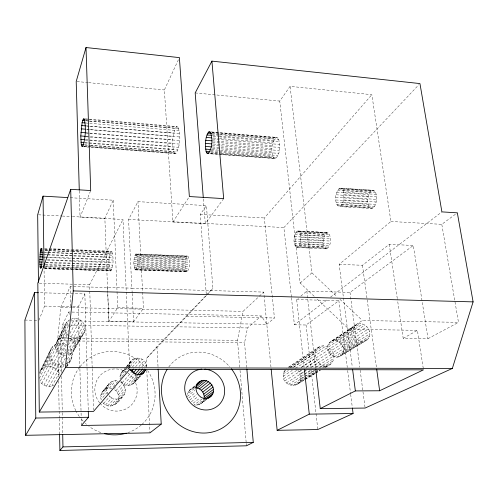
<?xml version="1.0" encoding="UTF-8"?>
<svg xmlns="http://www.w3.org/2000/svg" width="498" height="498" viewBox="0 0 498 498"><rect width="100%" height="100%" fill="white"/><g stroke="black" fill="none" stroke-linecap="round" stroke-linejoin="round"><path stroke-width="0.37" stroke-dasharray="2.49 1.87" d="M325.636 367.244C332.602 365.264 336.555 356.942 332.06 350.841C329.321 346.596 323.295 344.267 318.757 347.087L286.761 368.265M376.525 199.399C376.556 196.268 376.569 192.01 373.425 190.304L339.817 188.163C334.942 192.228 333.928 202.007 338.584 206.527L372.143 208.5C375.43 206.863 376.108 202.698 376.525 199.399L343.857 197.314C343.433 200.594 342.91 204.753 339.729 206.539L338.584 206.527M343.857 197.314C343.857 194.189 344.006 189.962 340.974 188.126M372.143 208.5L370.917 208.481C365.955 204.199 367.038 194.114 372.199 190.336L373.425 190.304M326.875 248.888L325.885 248.763C322.075 244.618 322.511 236.033 326.968 232.51L327.958 232.591C331.861 236.675 331.419 245.446 326.875 248.888L296.366 247.438C292.818 243.099 293.198 234.776 297.412 231.01L326.968 232.51M296.366 247.438L297.287 247.556C301.589 243.864 301.975 235.361 298.339 231.084L297.412 231.01M274.603 158.675L273.601 157.959C270.713 151.703 271.286 142.901 275.886 137.616L276.994 137.411L278.015 138.071C281.003 144.32 280.436 153.309 275.705 158.538L209.87 153.764M318.757 347.087C308.903 353.817 320.214 370.78 330.261 364.474M187.13 271.802L186.52 271.628C184.316 267.003 184.291 260.23 187.348 256.034L187.958 256.171C190.211 260.771 190.248 267.656 187.13 271.802L135.058 269.829C133.315 264.917 133.277 258.543 135.823 253.955L187.348 256.034M284.688 370.363C275.954 390.139 310.926 390.059 297.885 370.226M135.556 269.997C138.158 265.44 138.108 258.979 136.321 254.086L135.823 253.955M110.873 270.912L110.375 270.812C108.327 264.693 108.471 257.074 111.141 251.185L111.639 251.235C113.749 257.329 113.612 265.061 110.873 270.912L43.855 268.609M175.122 153.608L174.288 152.998C171.436 144.775 172.103 134.647 176.248 126.984L177.164 126.579L178.016 127.096C180.992 135.319 180.332 145.665 176.031 153.303L175.122 153.608L83.77 146.748M102.837 402.602C109.647 410.85 118.636 402.826 122.975 396.377C127.625 391.658 125.035 382.887 118.742 381.144M116.37 403.411C120.373 399.296 118.941 391.951 113.955 389.312L115.455 387.581M58.521 376.93L57.805 338.229L60.768 307.366L70.249 286.512L131.926 288.143L132.144 292.743M106.796 389.903C106.435 384.026 112.567 379.277 118.175 380.914L111.757 388.428C105.383 386.504 98.915 393.202 101.1 399.502L107.201 392.312L106.796 389.903L100.714 397.167M61.491 372.566L60.862 340.819L62.412 324.964L68.743 312.009L261.326 315.944L266.797 324.31L271.03 367.649M66.682 366.858C71.214 361.299 75.341 352.217 68.911 346.384M71.002 359.55C66.408 367.954 52.551 365.937 50.161 356.792C47.129 347.585 58.64 339.605 66.545 344.635L54.033 367.773C56.654 369.36 58.808 372.025 59.138 375.143M369.535 336.243C371.813 328.885 362.886 320.407 355.977 324.939L330.429 341.696C322.58 347.741 332.533 361.542 340.719 355.889L366.976 339.985L368.545 338.347L369.535 336.243L343.19 352.329L342.226 354.333L340.719 355.889M366.976 339.985C358.373 345.849 347.809 331.369 355.977 324.939M343.19 352.329C345.463 345.357 336.947 337.339 330.429 341.696M239.775 367.287L237.484 340.339L243.055 311.356L258.723 296.777M246.715 367.518L244.555 342.823L247.475 327.945L261.326 315.944M120.815 380.858C124.892 390.351 140.293 383.46 135.176 374.172M129.717 367.368C127.669 354.713 147.582 355.342 146.393 367.406M121.524 376.961L120.074 378.654C119.252 374.683 122.135 371.477 124.606 368.781M84.411 332.297L82.917 334.619L80.788 336.418L78.186 337.544L68.139 355.18L70.585 354.103L72.59 352.397L84.411 332.297C87.853 324.783 79.63 316.417 71.986 318.714L70.959 320.724M73.997 350.206L74.694 347.704L85.146 329.645M65.456 355.541C59.953 355.553 55.041 350.474 55.764 344.915L64.952 326.557L65.717 323.899L67.236 321.59L68.842 320.258M55.764 344.915L56.492 342.406L65.717 323.899M201.945 399.035L194.127 404.93C198.198 406.051 202.916 403.529 203.875 399.34M194.762 386.579L189.308 390.314L187.36 394.242L196.144 387.102M38.894 320.32L44.577 306.089L44.061 268.926M129.71 368.576L122.981 219.462L80.047 217.24L90.704 190.541M113.233 200.215L117.702 307.714L108.794 321.54L104.866 218.255L113.233 200.215L69.272 197.662M223.664 198.621L205.301 223.727L172.924 222.046L164.377 89.957L179.38 57.612M51.17 348.482L39.94 371.415L41.564 369.342L52.937 346.235M39.261 373.158L50.074 351.109M39.946 373.724L49.732 353.947M41.564 369.342L43.693 367.754L55.259 344.529M56.492 342.406L67.236 321.59M39.323 378.393L50.161 356.792M57.924 340.221L59.941 338.54L69.384 319.816M55.813 347.536L65.014 329.346L64.952 326.557M43.693 367.754L46.177 366.758L57.967 343.471M59.941 338.54L62.387 337.488L69.241 324.08M79.885 368.097L78.254 306.836L84.859 293.938L39.168 292.731M92.18 367.873L89.584 284.707L122.981 219.462M51.344 359.456L40.058 381.505C42.803 385.981 49.016 387.874 53.703 385.421M56.629 350.069L65.892 332.042L65.014 329.346M46.177 366.758L48.854 366.422L60.881 343.128M62.387 337.488L65.057 337.146L68.55 330.442M70.293 327.093L74.831 318.371M41.745 383.597L53.199 361.747M58.148 352.298L67.516 334.413L65.892 332.042M71.065 320.88L266.797 324.31L263.759 292.089L131.833 288.292L128.577 219.481L137.958 201.646L206.421 205.618L212.907 288.336L206.875 295.015M48.854 366.422L51.531 366.771L63.806 343.527M69.876 333.536L77.694 318.82M60.246 354.034L67.199 341.062M43.924 385.203L55.589 363.509M74.694 347.704C75.067 344.118 73.231 340.595 70.224 338.659L80.34 320.009M62.748 355.149L66.477 348.351M68.338 344.952L72.44 337.476L75.323 337.905L78.186 337.544M46.457 386.205L58.359 364.623M56.193 369.367L65.917 351.787M72.303 340.383L82.562 321.857M67.734 351.47L75.323 337.905M73.81 342.587L84.181 324.204M49.153 386.541L61.316 365.009M57.861 371.433L65.443 358.031M67.716 354.01L70.747 348.644M74.632 345.095L85.065 326.875M51.842 386.187L64.672 363.889M67.342 359.245L71.93 351.277M70.585 354.103L80.788 336.418M72.59 352.397L82.917 334.619M66.626 363.951L72.378 354.097M66.539 366.304L72.067 356.917M66.539 366.422L69.259 361.816M172.924 222.046L189.365 196.542M206.253 294.025L200.233 214.445L206.421 205.618M314.188 296.304L300.132 283.032L279.758 101.075L290.085 86.347L371.844 94.688L390.911 221.486L339.169 264.357L352.291 366.995M133.427 321.976L143.443 308.287L137.958 201.646M103.142 390.787L109.292 383.329M101.773 392.654L107.879 385.253M104.966 389.355L111.166 381.854M100.945 394.833L107.026 387.494M107.107 388.452L113.37 380.926M126.548 366.472L131.391 360.689M121.699 372.255L126.299 367.275L120.541 374.172M126.791 366.696L133.134 359.139M126.809 366.709L130.183 362.687M109.423 388.135L115.76 380.609M123.373 370.761L125.415 369.821L127.388 367.487M127.88 366.908L135.269 358.162M119.981 376.364L127.681 367.25M128.167 366.684L129.611 364.978M129.661 367.169L127.669 369.504L125.415 369.821M130.152 366.584L137.616 357.838M122.004 376.401L128.752 368.495M132.456 366.92L140 358.187M266.797 324.31L274.429 317.985L264.351 217.962L371.844 94.688M135.618 366.715L142.216 359.183M103.59 403.536L109.784 396.476L109 395.518M122.147 382.781L131.385 372.274M115.866 390.718L122.421 383.286M138.973 366.503L144.096 360.745M146.574 366.503L146.182 358.784L156.914 346.733L205.904 295.631M123.952 384.282L133.794 373.263M105.52 404.955L111.776 397.946C115.362 399.925 120.105 399.352 122.975 396.377M117.366 392.561L123.971 385.191M206.371 295.569L146.182 358.784M141.874 366.746L145.484 362.743M126.087 385.234L136.029 374.259M107.736 405.839L114.067 398.861M118.35 394.715L124.992 387.413M135.923 376.357L136.956 375.224M144.719 366.727L146.269 365.028M128.378 385.552L138.425 374.602M110.095 406.119L116.501 399.159M118.748 397.031L125.409 389.803M136.029 378.636L139.135 375.262M130.638 385.215L140.785 374.259M135.487 380.821L140.666 375.255M112.424 405.789L118.904 398.823M118.536 399.352L125.197 392.2M132.68 384.257L140.872 375.461M134.342 382.75L141.04 375.567M114.565 404.862L124.363 394.441M291.392 297.007L283.885 227.536L418.886 84.704M206.446 295.071L212.907 288.336M259.284 296.254L263.759 292.089M300.132 283.032L311.904 272.854L290.085 86.347M304.122 367.225L296.677 299.553L298.47 298.072M300.86 296.092L306.836 291.137L350.001 292.419L413.303 245.47L428 338.671L403.193 338.347L397.41 299.36M189.308 390.314L196.965 384.026M188.076 392.125L196.287 385.402M187.217 396.508L194.836 390.376M188.835 397.84L195.297 392.704M189.831 399.956L196.915 394.41M339.169 264.357L362.463 265.278L389.243 244.325L413.303 245.47M191.325 401.774L197.849 396.732M291.473 297.779L294.393 324.796L328.151 298.956M330.56 297.113L441.9 211.887M193.199 403.162L200.364 397.697M196.355 405.204L204.846 398.873M203.414 400.747L205.892 398.91M294.393 324.796L306.058 325.001L338.864 300.674L347.28 367.456M390.911 221.486L441.801 224.343L457.332 212.827M198.54 404.88L207.703 398.095M202.194 402.571L207.131 398.917M200.532 403.984L207.293 398.985M288.784 367.35L320.924 346.116M283.885 371.639L285.833 370.356M290.378 367.368L315.713 350.704M289.525 367.244L291.019 367.038L323.327 345.799M316.996 298.962L349.042 329.234L362.363 320.488L458.484 322.362L441.801 224.343M332.359 340.738L358 323.937M328.91 343.24L354.395 326.551M283.231 373.874L288.423 370.481M293.615 367.094L315.041 353.107M293.316 367.356L325.804 346.166M334.544 340.427L360.297 323.619M327.927 345.232L353.387 328.649M336.81 340.788L362.687 324.017M283.169 376.276L292.27 370.394M295.526 368.283L353.032 331.064M338.97 341.796L364.972 325.101M327.852 349.913L353.356 333.592M301.352 367.281L330.323 348.774M283.717 378.679L296.746 370.363M301.309 367.456L315.639 358.305M340.856 343.371L366.976 326.769M328.767 352.217L354.346 336.032M299.08 371.651L301.022 370.431M306.195 367.163L332.06 350.841M284.831 380.926L301.832 370.213M306.407 367.325L316.865 360.733M342.319 345.382L368.539 328.898M330.236 354.246L355.914 338.186M300.194 373.874L306.033 370.232M310.578 367.406L333.293 353.25M286.437 382.85L303.512 372.224M304.172 371.819L306.799 370.182M311.393 367.325L318.62 362.83M343.234 347.666L369.528 331.319M332.135 355.833L357.938 339.873M300.748 376.264L304.004 374.259M304.651 373.855L310.509 370.251M315.06 367.449L333.921 355.827M343.533 350.05L369.871 333.834M288.423 384.325L303.612 374.994M304.272 374.583L310.87 370.524M316.155 367.281L320.78 364.436M334.32 356.842L360.247 340.949M300.711 378.654L313.995 370.556M319.305 367.319L333.915 358.411M336.598 357.197L362.656 341.342M290.645 385.253L304.595 376.768M305.255 376.364L315.222 370.3M319.865 367.474L323.19 365.451M342.226 354.333L368.545 338.347M338.789 356.873L364.959 341.005M300.076 380.889L314.68 372.056M315.346 371.651L317.338 370.45M322.648 367.238L333.268 360.813M292.967 385.558L304.091 378.841M304.745 378.449L315.215 372.124M315.869 371.732L317.836 370.543M323.071 367.387L325.686 365.806M298.893 382.813L304.191 379.625M304.857 379.227L314.798 373.245M315.458 372.846L319.436 370.456M324.733 367.269L332.023 362.88M295.214 385.234L304.421 379.7M305.075 379.302L314.941 373.375M315.601 372.977L320.208 370.213M324.808 367.443L328.101 365.47M297.231 384.294L304.502 379.937M305.162 379.538L315.066 373.593M315.726 373.195L320.351 370.419M403.193 338.347L417.399 330.342L423.368 369.074M428 338.671L458.484 322.362M192.975 388.042L195.148 387.737M57.805 338.229L68.693 338.354M69.471 338.366L237.484 340.339M60.862 340.819L68.612 340.9M69.39 340.912L244.555 342.823M349.042 329.234L417.399 330.342M62.412 324.964L70.187 325.088M70.965 325.101L247.475 327.945M24.9 320.071L33.453 320.22M34.231 320.233L37.344 320.289M186.557 316.242L274.429 317.985M44.577 306.089L72.129 306.706M72.895 306.718L78.254 306.836M117.702 307.714L143.443 308.287M60.768 307.366L71.631 307.602M72.403 307.621L243.055 311.356M296.677 299.553L338.864 300.674M39.373 283.219L89.584 284.707M45.567 264.98L112.287 267.358M136.539 268.422L188.331 270.258M134.616 269.026L185.966 270.837M136.06 269.518L187.752 271.335M41.533 266.281L109.554 268.671M135.058 269.829L186.52 271.628M44.503 266.772L111.857 269.132M44.073 267.762L109.927 270.047M44.179 268.017L71.214 268.951M71.986 268.976L111.378 270.339M44.353 268.534L110.375 270.812M47.54 260.211L112.853 262.639M133.925 263.71L185.075 265.608M137.261 264.768L189.196 266.673M45.934 262.222L71.363 263.149M72.135 263.181L109.124 264.531M45.81 262.714L71.444 263.647M72.222 263.672L112.623 265.141M134.03 265.832L185.219 267.7M136.95 266.791L188.829 268.665M134.267 267.656L185.524 269.486M45.237 264.5L71.475 265.44M72.247 265.465L109.286 266.791M42.977 254.758L46.862 254.914M47.64 254.939L112.922 257.485M134.143 259.221L185.306 261.201M137.485 260.205L189.439 262.197M44.49 257.005L71.451 258.032M72.222 258.064L109.199 259.477M42.959 257.36L45.262 257.447M46.034 257.478L71.419 258.443M72.185 258.474L112.959 260.024M133.962 261.444L185.107 263.38M137.442 262.508L189.408 264.457M47.478 259.732L71.357 260.628M72.129 260.653L109.099 262.035M45.181 250.426L48.275 250.556M49.053 250.587L71.488 251.49M72.26 251.521L110.164 253.052M136.321 254.086L187.958 256.171M45.069 250.587L48.169 250.712M48.941 250.743L71.413 251.646M72.185 251.677L112.473 253.301M135.319 254.472L186.725 256.538M136.769 254.858L188.518 256.937M134.846 255.592L186.152 257.634M44.895 252.249L47.21 252.343M47.982 252.374L109.747 254.827M42.896 252.418L47.559 252.598M48.331 252.629L112.76 255.188M137.131 256.215L188.972 258.275M134.441 257.217L185.667 259.228M137.373 258.051L189.29 260.074M44.658 254.49L46.974 254.584M47.746 254.615L109.417 257.018M44.559 248.483L48.86 248.633M49.184 248.676L71.158 249.548M71.544 249.591L111.639 251.235M44.727 249.118L71.09 250.195M71.868 250.226L110.637 251.807M44.839 249.218L112.094 251.957M299.086 245.819L328.798 247.17M295.532 246.659L324.989 247.992M298.221 247.002L327.871 248.34M294.113 241.269L323.463 242.657M300.344 241.972L330.13 243.373M294.355 243.447L323.725 244.811M299.815 244.095L329.57 245.47M294.841 245.29L324.248 246.635M294.405 236.631L323.762 238.063M300.649 237.247L330.442 238.704M294.131 238.934L323.476 240.347M300.63 239.625L330.429 241.051M296.484 231.601L325.978 233.095M299.192 231.831L328.873 233.332M295.631 232.809L325.07 234.284M299.896 233.182L329.626 234.676M294.922 234.527L324.31 235.984M300.394 235.044L330.168 236.513M38.446 214.806L61.615 216.008M62.387 216.051L71.656 216.53M72.428 216.568L104.866 218.255M128.577 219.481L283.885 227.536M298.339 231.084L327.958 232.591M200.233 214.445L264.351 217.962M342.861 202.381L375.473 204.404M336.069 202.356L368.227 204.342M341.964 204.385L374.521 206.384M336.679 204.342L368.881 206.309M340.887 205.811L373.375 207.784M337.538 205.767L369.802 207.728M335.77 197.382L367.898 199.43M343.514 199.953L376.164 202.007M335.758 199.972L367.891 201.989M336.735 192.396L368.912 194.5M343.869 194.668L376.538 196.785M336.106 194.786L368.246 196.866M339.817 188.163L372.199 190.336M342.033 188.842L374.564 191.014M338.671 188.941L370.973 191.095M342.917 190.255L375.511 192.415M337.613 190.392L369.846 192.527M343.545 192.247L376.183 194.394M84.94 145.13L89.578 145.484M90.35 145.541L176.958 152.095M84.013 146.2L174.288 152.998M84.336 146.406L89.727 146.81M90.499 146.866L176.031 153.303M211.818 149.599L272.213 154.274M85.251 140.1L178.595 147.321M211.021 150.633L277.859 155.781M210.735 151.691L272.786 156.453M84.841 142.534L173.055 149.288M84.741 142.945L177.83 150.054M210.934 152.519L220.241 153.228M221.012 153.284L276.82 157.549M210.586 153.16L220.577 153.919M221.342 153.982L273.601 157.959M210.007 153.546L275.705 158.538M84.38 144.762L89.808 145.173M90.586 145.229L173.584 151.523M212.297 145.223L279.378 150.521M86.185 136.396L172.65 143.187M85.668 136.732L179.193 144.071M212.366 146.947L271.927 151.61M212.522 148.211L278.737 153.372M85.438 139.683L89.298 139.982M90.076 140.044L172.738 146.443M212.702 140.878L272.288 145.671M212.602 142.086L279.727 147.458M85.55 132.767L172.794 139.726M85.955 133.084L89.049 133.327M89.821 133.389L179.585 140.542M213.181 144.003L271.952 148.665M212.347 135.406L218.485 135.91M219.251 135.973L273.757 140.461M86.235 125.913L173.74 133.091M213.181 136.303L218.572 136.745M219.344 136.807L279.453 141.737M86.839 126.025L89.161 126.212M89.933 126.28L179.635 133.632M213.231 138.002L218.659 138.444M219.431 138.506L272.904 142.864M212.64 139.004L279.752 144.451M86.602 129.281L173.167 136.284M86.864 129.468L89.186 129.654M89.957 129.717L179.734 136.981M85.563 120.715L88.644 120.97M89.41 121.039L178.745 128.515M85.737 120.777L88.825 121.033M89.596 121.095L175.333 128.279M211.196 131.914L276.994 137.411M211.824 132.269L275.886 137.616M212.011 132.574L278.015 138.071M85.886 122.994L89.011 123.267M89.746 123.317L179.299 130.75M212.434 133.489L218.591 133.999M219.363 134.062L274.778 138.662M211.93 134.012L278.855 139.552M85.363 118.835L88.445 119.09M89.217 119.159L177.164 126.579M85.121 119.277L178.016 127.096M76.978 81.529L87.804 82.575M88.582 82.649L164.377 89.957M195.185 92.927L279.758 101.075M291.019 367.038L292.55 367.25M65.057 337.146L67.074 337.451M51.531 366.771L54.033 367.773M67.74 337.551L70.224 338.659M69.764 336.281L72.44 337.476M109.784 396.476L111.776 397.946M67.516 334.413L69.203 335.814M311.904 272.854L337.134 296.671M339.935 299.317L362.363 320.488M107.201 392.312L108.222 394.553M68.743 312.009L69.714 315.707M389.243 244.325L397.298 298.595M362.463 265.278L376.37 366.901M350.001 292.419L359.768 367.194M360.172 370.282L362.893 391.092M362.992 391.864L365.009 407.283M347.666 370.524L350.567 393.557M350.667 394.323L352.31 407.376M306.836 291.137L315.576 367.649M306.058 325.001L310.814 367.275M311.157 370.35L317.811 429.531M240.036 370.363L246.193 442.728M246.261 443.494L246.454 445.803M203.389 198.957L205.301 223.727M156.914 346.733L158.034 366.852M146.773 370.363L149.991 432.849M132.182 293.509L133.526 321.845L108.875 321.409L107.73 291.305M107.587 287.439L107.705 290.533M92.198 368.651L93.487 409.848M84.859 293.938L88.264 410.302M79.3 190.859L80.047 217.24M79.904 368.875L81.062 412.294M81.081 413.072L81.205 417.722M81.23 418.501L81.411 425.479M70.249 286.512L70.722 306.37M61.565 376.438L62.269 412.058M62.287 412.836L62.698 433.746M58.596 380.802L59.287 417.953M59.306 418.731L59.592 434.212M127.644 372.828A21.489 20.76 41.7 0 1 131.982 404.37A21.489 20.76 41.7 0 1 100.148 403.455M99.693 402.907A21.489 20.76 41.7 0 1 99.556 376.164A21.489 20.76 41.7 0 1 125.882 371.726M168.834 366.895A41.396 38.564 54.8 0 1 229.927 367.051M147.669 370.556A42.461 41.097 41.7 0 1 141.812 424.539M141.227 425.055A42.461 41.097 41.7 0 1 127.805 432.706M100.77 432.55A42.461 41.097 41.7 0 1 88.806 426.22M86.44 424.315A42.461 41.097 41.7 0 1 85.314 423.312M83.178 421.196A42.461 41.097 41.7 0 1 79.773 417.125M79.325 416.509A42.461 41.097 41.7 0 1 76.194 411.392M75.858 410.719A42.461 41.097 41.7 0 1 79.568 367.287M80.041 366.677A42.461 41.097 41.7 0 1 144.837 366.839"/><path stroke-width="0.75" d="M39.765 261.998L40.263 252.069L40.848 248.963L41.477 248.359C42.703 254.901 42.567 262.091 40.774 268.503L40.201 267.625L39.765 261.998L42.081 262.079M205.406 146.4C205.562 141.544 205.55 135.973 208.737 132.014L209.646 131.783L210.48 132.443C212.851 139.042 212.49 147.57 208.463 153.428L207.56 153.583L206.745 152.867L206.079 151.336L205.406 146.4L211.594 146.885M80.782 135.966L82.083 122.695L83.234 119.153L83.82 118.705L84.349 119.209C86.11 128.048 85.65 137.734 82.793 146.288L82.22 146.63L81.274 144.526L80.782 135.966L85.413 136.334M208.519 398.083C221.554 391.154 206.284 372.423 196.897 384.058M195.888 387.83C201.099 388.123 205.064 393.569 204.105 398.637L213.412 391.671M320.251 408.609L355.354 390.918L379.638 390.768L423.487 369.833L129.741 369.354L93.537 411.398L39.292 412.07L65.425 367.605L73.231 290.919L70.704 189.327L90.704 190.541L86.011 47.534L179.38 57.612L189.365 196.542L223.664 198.621L211.918 61.123L419.951 83.577L441.9 211.887L457.332 212.827L473.1 301.875L452.346 368.445L365.109 408.055L320.251 408.609L315.751 369.192M67.734 197.575L43.052 196.144L37.674 214.769L38.452 282.291M86.011 47.534L76.206 81.454L79.275 190.087M38.396 292.706L34.524 292.606L24.9 320.071L25.628 435.314L149.991 432.849L161.228 424.128L158.165 369.174M70.704 189.327L37.823 283.175L39.292 412.07M211.918 61.123L195.185 92.927L203.265 197.407M25.628 435.314L35.781 418.034L34.524 292.606M142.59 373.911L145.839 369.69L141.7 374.141M246.852 369.062L253.27 442.373L246.454 445.803L59.897 450.466L62.96 446.905L62.711 434.517M88.289 411.08L88.47 417.28L81.411 425.479L161.228 424.128M129.941 369.827L132.063 370.773L133.582 369.037M139.814 369.03L135.176 374.172L133.856 372.261L136.415 369.379M137.473 374.658L142.646 368.993M139.658 374.701L144.837 369.093M141.893 374.365L144.65 371.701M199.86 381.63C190.329 387.481 200.42 403.193 209.751 397.174M196.548 385.116L201.908 380.727M195.751 387.251L204.149 380.416M197.364 388.023L206.427 380.721M199.468 388.876L208.6 381.605M201.316 390.245L210.505 383.018M202.786 392.038L212.03 384.867M203.782 394.13L213.063 387.027M204.236 396.377L213.536 389.343M206.508 398.45L212.702 393.843M208.369 398.008L211.457 395.723M271.18 369.199L277.149 430.334L309.283 414.137L353.082 413.514L352.41 408.142M142.92 373.263C138.718 376.034 132.692 374.091 130.501 369.665M353.082 413.514L317.811 429.531L277.149 430.334M62.96 446.905L253.27 442.373M35.781 418.034L88.47 417.28M65.425 367.605L452.346 368.445M73.231 290.919L473.1 301.875M39.983 266.231L41.533 266.281M40.201 267.625L41.751 267.681M39.84 264.307L42.149 264.394M39.871 256.825L42.953 256.943M39.778 259.446L42.859 259.564M40.543 250.239L42.087 250.301M40.263 252.069L42.579 252.156M40.033 254.31L42.349 254.403M40.848 248.963L42.398 249.025M81.703 146.026L83.241 146.144M205.624 149.12L211.046 149.543M206.079 151.336L209.957 151.635M80.969 142.241L84.062 142.478M206.745 152.867L209.048 153.042M81.274 144.526L83.602 144.7M80.801 139.322L84.666 139.621M205.736 140.318L211.93 140.816M80.919 132.4L85.55 132.767M205.444 143.387L211.631 143.878M206.969 134.964L211.575 135.344M81.585 125.533L85.457 125.851M206.259 137.436L211.681 137.878M81.186 128.839L85.052 129.156M82.643 120.516L84.959 120.709M208.737 132.014L210.281 132.144M82.083 122.695L85.164 122.95M207.822 133.103L211.669 133.427M83.234 119.153L84.784 119.283M132.063 370.773L133.856 372.261M376.687 369.211L379.638 390.768M352.59 369.311L355.354 390.918M304.378 369.535L309.283 414.137M59.592 434.212L59.897 450.466M43.052 196.144L44.042 267.376M204.803 369.143A20.941 19.466 54.5 0 1 222.382 400.236A20.941 19.466 54.5 0 1 188.369 400.174A20.941 19.466 54.5 0 1 201.858 369.143M231.371 368.825A41.396 38.564 54.8 0 1 229.466 422.534A41.396 38.564 54.8 0 1 176.89 422.945A41.396 38.564 54.8 0 1 167.197 369.323M126.324 433.173A42.461 41.097 41.7 0 1 104.362 433.609"/></g></svg>
